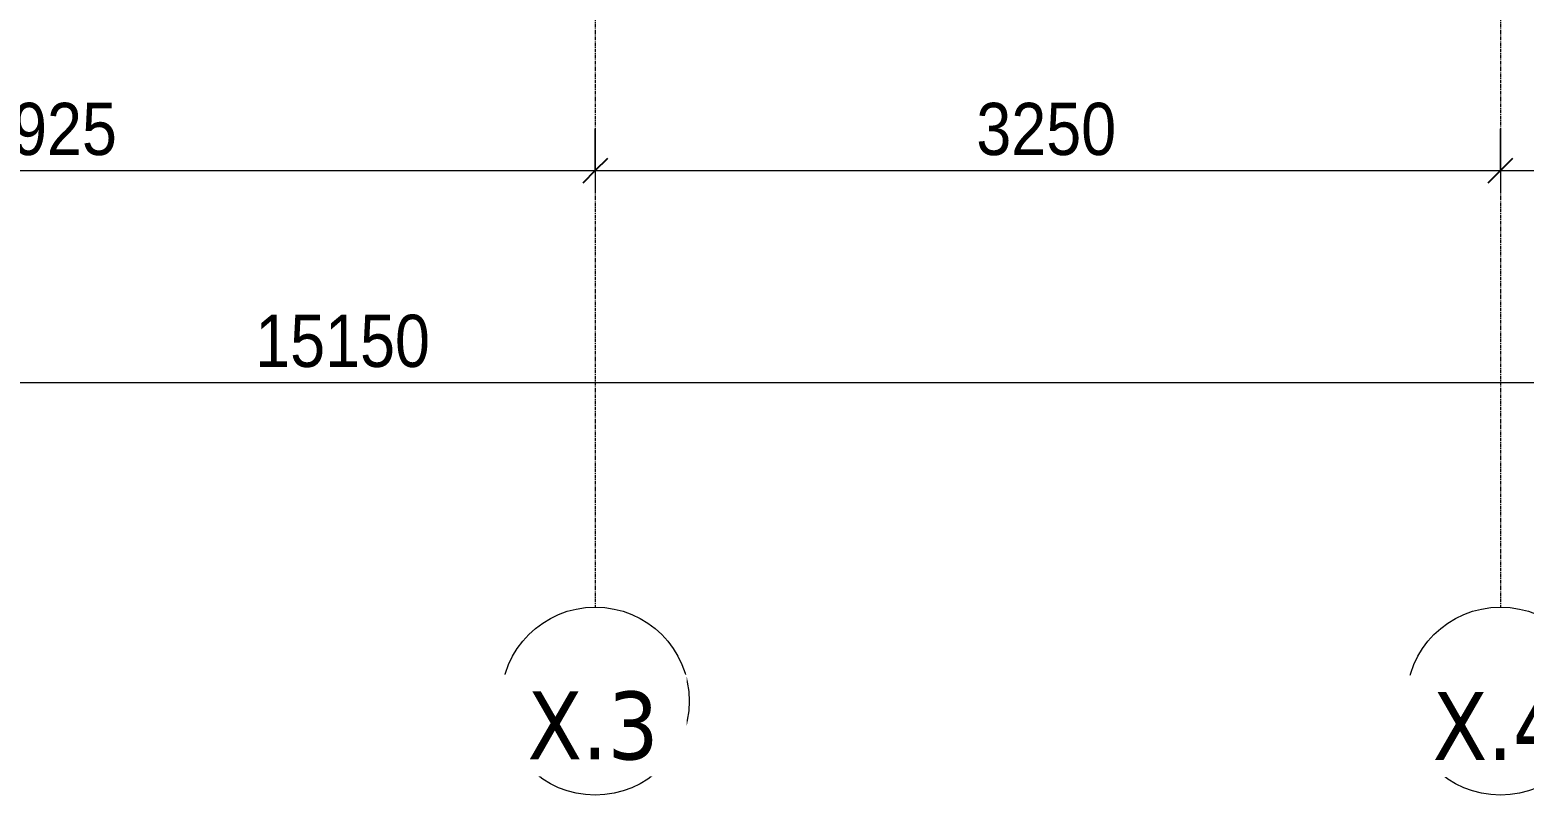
# Model space of a CAD drawing. Header units: millimetres. Extents: x 83532 to 228915, y -7302 to 22802.
# Drawn here: x 117824 to 123189, y 11835 to 14582 of the extents above; entities that cross this region are included whole.
import ezdxf

# ---------------------------------------------------------------- set-up
doc = ezdxf.new("R2010")
doc.units = ezdxf.units.MM
doc.linetypes.add('Grid Line', pattern=[22.225, 12.7, -3.175, 3.175, -3.175])
for name, color, linetype, lineweight in [('A-ANNO-DIMS', 211, 'Continuous', 9), ('A-ANNO-DIMS-75', 211, 'Continuous', 9), ('S-GRID-1', 1, 'Grid Line', 9), ('S-GRID-IDEN', 1, 'Continuous', 9)]:
    doc.layers.add(name, color=color, linetype=linetype, lineweight=lineweight)
doc.styles.add('Tahoma_B', font='tahomabd.ttf', dxfattribs={"height": 243.75})
doc.styles.add('UTM Avo', font='', dxfattribs={"width": 0.9, "height": 187.5})
doc.styles.get('UTM Avo').set_extended_font_data('UTM Avo')
doc.dimstyles.new('1_Dim_chi_tiet_2_5', dxfattribs={"dimscale": 304.8, "dimtxt": 187.368928, "dimasz": 0.295276, "dimexe": 0.246063, "dimexo": 0.0625, "dimgap": 0.024606, "dimtad": 1, "dimdec": 0, "dimrnd": 5, "dimzin": 0, "dimdsep": 46, "dimtxsty": 'UTM Avo', "dimblk1": 'OBLIQUE', "dimblk2": 'OBLIQUE', "dimsah": 1, "dimcen": 0.09, "dimdle": 0.246063, "dimazin": 0, "dimtfac": 1, "dimtdec": 4, "dimtix": 1, "dimtmove": 0, "dimatfit": 3, "dimfxl": 0.492126, "dimfxlon": 1, "dimtvp": 1, "dimtolj": 1, "dimtzin": 0, "dimarcsym": 2})

# ---------------------------------------------------------------- blocks, each defined once
blk = doc.blocks.new('Grid - M_Grid Head - Circle-353313-TKCS_BỂ XLNT - MẶT BẰNG NẮP BỂ')
at = {"layer": 'S-GRID-IDEN'}
blk.add_circle((0, 0), 4.5, dxfattribs=at)
blk = doc.blocks.new('DIMBLOCK54-TKCS_BỂ XLNT - MẶT BẰNG NẮP BỂ')
at = {"layer": 'A-ANNO-DIMS-75'}
for p, q in [((115928.8, 14226.4), (115928.8, 14001.4)), ((115928.8, 14076.4), (115928.8, 14226.4)), ((119853.8, 14226.4), (119853.8, 14001.4)), ((119853.8, 14076.4), (119853.8, 14226.4)), ((115928.8, 14076.4), (119853.8, 14076.4))]:
    blk.add_line(p, q, dxfattribs=at)
at = {"layer": 'A-ANNO-DIMS-75', "lineweight": 25}
for p, q in [((115928.8, 14076.4), (115973.8, 14121.4)), ((119853.8, 14076.4), (119898.8, 14121.4)), ((115928.8, 14076.4), (115883.8, 14031.4)), ((119853.8, 14076.4), (119808.8, 14031.4))]:
    blk.add_line(p, q, dxfattribs=at)
at = {"layer": 'A-ANNO-DIMS-75', "color": 0, "insert": (117634.5, 14320), "char_height": 187.5, "width": 616.236, "attachment_point": 1, "line_spacing_factor": 1.110334, "style": 'UTM Avo'}
blk.add_mtext('3925', dxfattribs=at)
blk = doc.blocks.new('_Oblique')
at = {"color": 0, "linetype": 'ByBlock', "lineweight": -2}
blk.add_line((-0.5, -0.5), (0.5, 0.5), dxfattribs=at)
blk = doc.blocks.new('DIMBLOCK55-TKCS_BỂ XLNT - MẶT BẰNG NẮP BỂ')
at = {"layer": 'A-ANNO-DIMS-75'}
for p, q in [((119853.8, 14226.4), (119853.8, 14001.4)), ((119853.8, 14076.4), (119853.8, 14226.4)), ((123103.8, 14226.4), (123103.8, 14001.4)), ((123103.8, 14076.4), (123103.8, 14226.4)), ((119853.8, 14076.4), (123103.8, 14076.4))]:
    blk.add_line(p, q, dxfattribs=at)
at = {"layer": 'A-ANNO-DIMS-75', "lineweight": 25}
for p, q in [((119853.8, 14076.4), (119898.8, 14121.4)), ((123103.8, 14076.4), (123148.8, 14121.4)), ((119853.8, 14076.4), (119808.8, 14031.4)), ((123103.8, 14076.4), (123058.8, 14031.4))]:
    blk.add_line(p, q, dxfattribs=at)
at = {"layer": 'A-ANNO-DIMS-75', "color": 0, "insert": (121222, 14320), "char_height": 187.5, "width": 616.236, "attachment_point": 1, "line_spacing_factor": 1.110334, "style": 'UTM Avo'}
blk.add_mtext('3250', dxfattribs=at)
blk = doc.blocks.new('DIMBLOCK56-TKCS_BỂ XLNT - MẶT BẰNG NẮP BỂ')
at = {"layer": 'A-ANNO-DIMS-75'}
for p, q in [((123103.8, 14226.4), (123103.8, 14001.4)), ((123103.8, 14076.4), (123103.8, 14226.4)), ((126528.8, 14226.4), (126528.8, 14001.4)), ((126528.8, 14076.4), (126528.8, 14226.4)), ((123103.8, 14076.4), (126603.8, 14076.4))]:
    blk.add_line(p, q, dxfattribs=at)
at = {"layer": 'A-ANNO-DIMS-75', "lineweight": 25}
for p, q in [((123103.8, 14076.4), (123148.8, 14121.4)), ((126528.8, 14076.4), (126573.8, 14121.4)), ((123103.8, 14076.4), (123058.8, 14031.4)), ((126528.8, 14076.4), (126483.8, 14031.4))]:
    blk.add_line(p, q, dxfattribs=at)
at = {"layer": 'A-ANNO-DIMS-75', "color": 0, "insert": (124559.5, 14320), "char_height": 187.5, "width": 616.236, "attachment_point": 1, "line_spacing_factor": 1.110334, "style": 'UTM Avo'}
blk.add_mtext('3425', dxfattribs=at)
blk = doc.blocks.new('DIMBLOCK57-TKCS_BỂ XLNT - MẶT BẰNG NẮP BỂ')
at = {"layer": 'A-ANNO-DIMS-75'}
for p, q in [((111378.8, 13465.6), (111378.8, 13240.6)), ((111378.8, 13315.6), (111378.8, 13465.6)), ((126528.8, 13465.6), (126528.8, 13240.6)), ((126528.8, 13315.6), (126528.8, 13465.6)), ((111303.8, 13315.6), (126603.8, 13315.6))]:
    blk.add_line(p, q, dxfattribs=at)
at = {"layer": 'A-ANNO-DIMS-75', "lineweight": 25}
for p, q in [((111378.8, 13315.6), (111423.8, 13360.6)), ((126528.8, 13315.6), (126573.8, 13360.6)), ((111378.8, 13315.6), (111333.8, 13270.6)), ((126528.8, 13315.6), (126483.8, 13270.6))]:
    blk.add_line(p, q, dxfattribs=at)
at = {"layer": 'A-ANNO-DIMS-75', "color": 0, "insert": (118632.9, 13559.2), "char_height": 187.5, "width": 770.294, "attachment_point": 1, "line_spacing_factor": 1.110334, "style": 'UTM Avo'}
blk.add_mtext('15150', dxfattribs=at)

msp = doc.modelspace()

# ---------------------------------------------------------------- linework, layer by layer
at = {"layer": 'S-GRID-1'}
for p, q in [((119853.8, 19803.7), (119853.8, 14384.5)), ((123103.8, 19803.7), (123103.8, 14384.5)), ((119853.8, 14384.5), (119853.8, 12509.5)), ((123103.8, 14384.5), (123103.8, 12509.5))]:
    msp.add_line(p, q, dxfattribs=at)

# ---------------------------------------------------------------- block references
at = {"layer": 'S-GRID-IDEN', "xscale": 74.99999999999996, "yscale": 74.99999999999996, "zscale": 74.99999999999996, "rotation": 180}
for p in [(119853.8, 12172), (123103.8, 12172)]:
    msp.add_blockref('Grid - M_Grid Head - Circle-353313-TKCS_BỂ XLNT - MẶT BẰNG NẮP BỂ', p, dxfattribs=at)

# ---------------------------------------------------------------- dimensions: what is measured, and where the dimension line sits
at = {"layer": 'A-ANNO-DIMS'}
for base, p1, p2, override, picture, middle in [((119853.8, 14076.4), (115928.8, 14226.4), (119853.8, 14226.4), {"dimpost": '<>', "dimfxl": 3925}, 'DIMBLOCK54-TKCS_BỂ XLNT - MẶT BẰNG NẮP BỂ', (117891.3, 14180.9)), ((123103.8, 14076.4), (119853.8, 14226.4), (123103.8, 14226.4), {"dimpost": '<>', "dimfxl": 3250}, 'DIMBLOCK55-TKCS_BỂ XLNT - MẶT BẰNG NẮP BỂ', (121478.8, 14180.9)), ((126528.8, 14076.4), (123103.8, 14226.4), (126528.8, 14226.4), {"dimpost": '<>', "dimfxl": 3425}, 'DIMBLOCK56-TKCS_BỂ XLNT - MẶT BẰNG NẮP BỂ', (124816.3, 14180.9)), ((126528.8, 13315.6), (111378.8, 13465.6), (126528.8, 13465.6), {"dimpost": '<>', "dimfxl": 15150}, 'DIMBLOCK57-TKCS_BỂ XLNT - MẶT BẰNG NẮP BỂ', (118953.8, 13420.1))]:
    dim = msp.add_linear_dim(base=base, p1=p1, p2=p2, dimstyle='1_Dim_chi_tiet_2_5', override=override, dxfattribs=at)
    dim.commit()
    dim.dimension.update_dxf_attribs({"geometry": picture, "text_midpoint": middle})

# ---------------------------------------------------------------- next in the draw order: texts
at = {"layer": 'S-GRID-IDEN', "char_height": 243.75, "width": 550.5, "attachment_point": 5, "line_spacing_factor": 0.996129, "style": 'Tahoma_B', "bg_fill": 3, "box_fill_scale": 1.25, "bg_fill_color": 256, "bg_fill_true_color": 13158600, "bg_fill_transparency": 0}
for s, insert in [('\\pt952.49944,1904.99888,2857.50075,3810.00019,4762.49962,5714.99906,6667.50094,7620.00037,8572.49981,9524.99925,10477.50113,11430.00056,12382.5,13334.99944,14287.49888,15240.00075,16192.50019,17144.99963,18097.49906,19050.00094,20002.50038,20954.99981,21907.49925,22860.00113,23812.50056,24765,25717.49944,26669.99887,27622.50075,28575.00019,29527.49963,30479.99906;X.3', (119845.8, 12082.3)), ('\\pt952.49944,1904.99888,2857.50075,3810.00019,4762.49962,5714.99906,6667.50094,7620.00037,8572.49981,9524.99925,10477.50113,11430.00056,12382.5,13334.99944,14287.49888,15240.00075,16192.50019,17144.99963,18097.49906,19050.00094,20002.50038,20954.99981,21907.49925,22860.00113,23812.50056,24765,25717.49944,26669.99887,27622.50075,28575.00019,29527.49963,30479.99906;X.4', (123095.8, 12082.3))]:
    msp.add_mtext(s, dxfattribs=dict(at, insert=insert))

doc.saveas('drawing.dxf')
